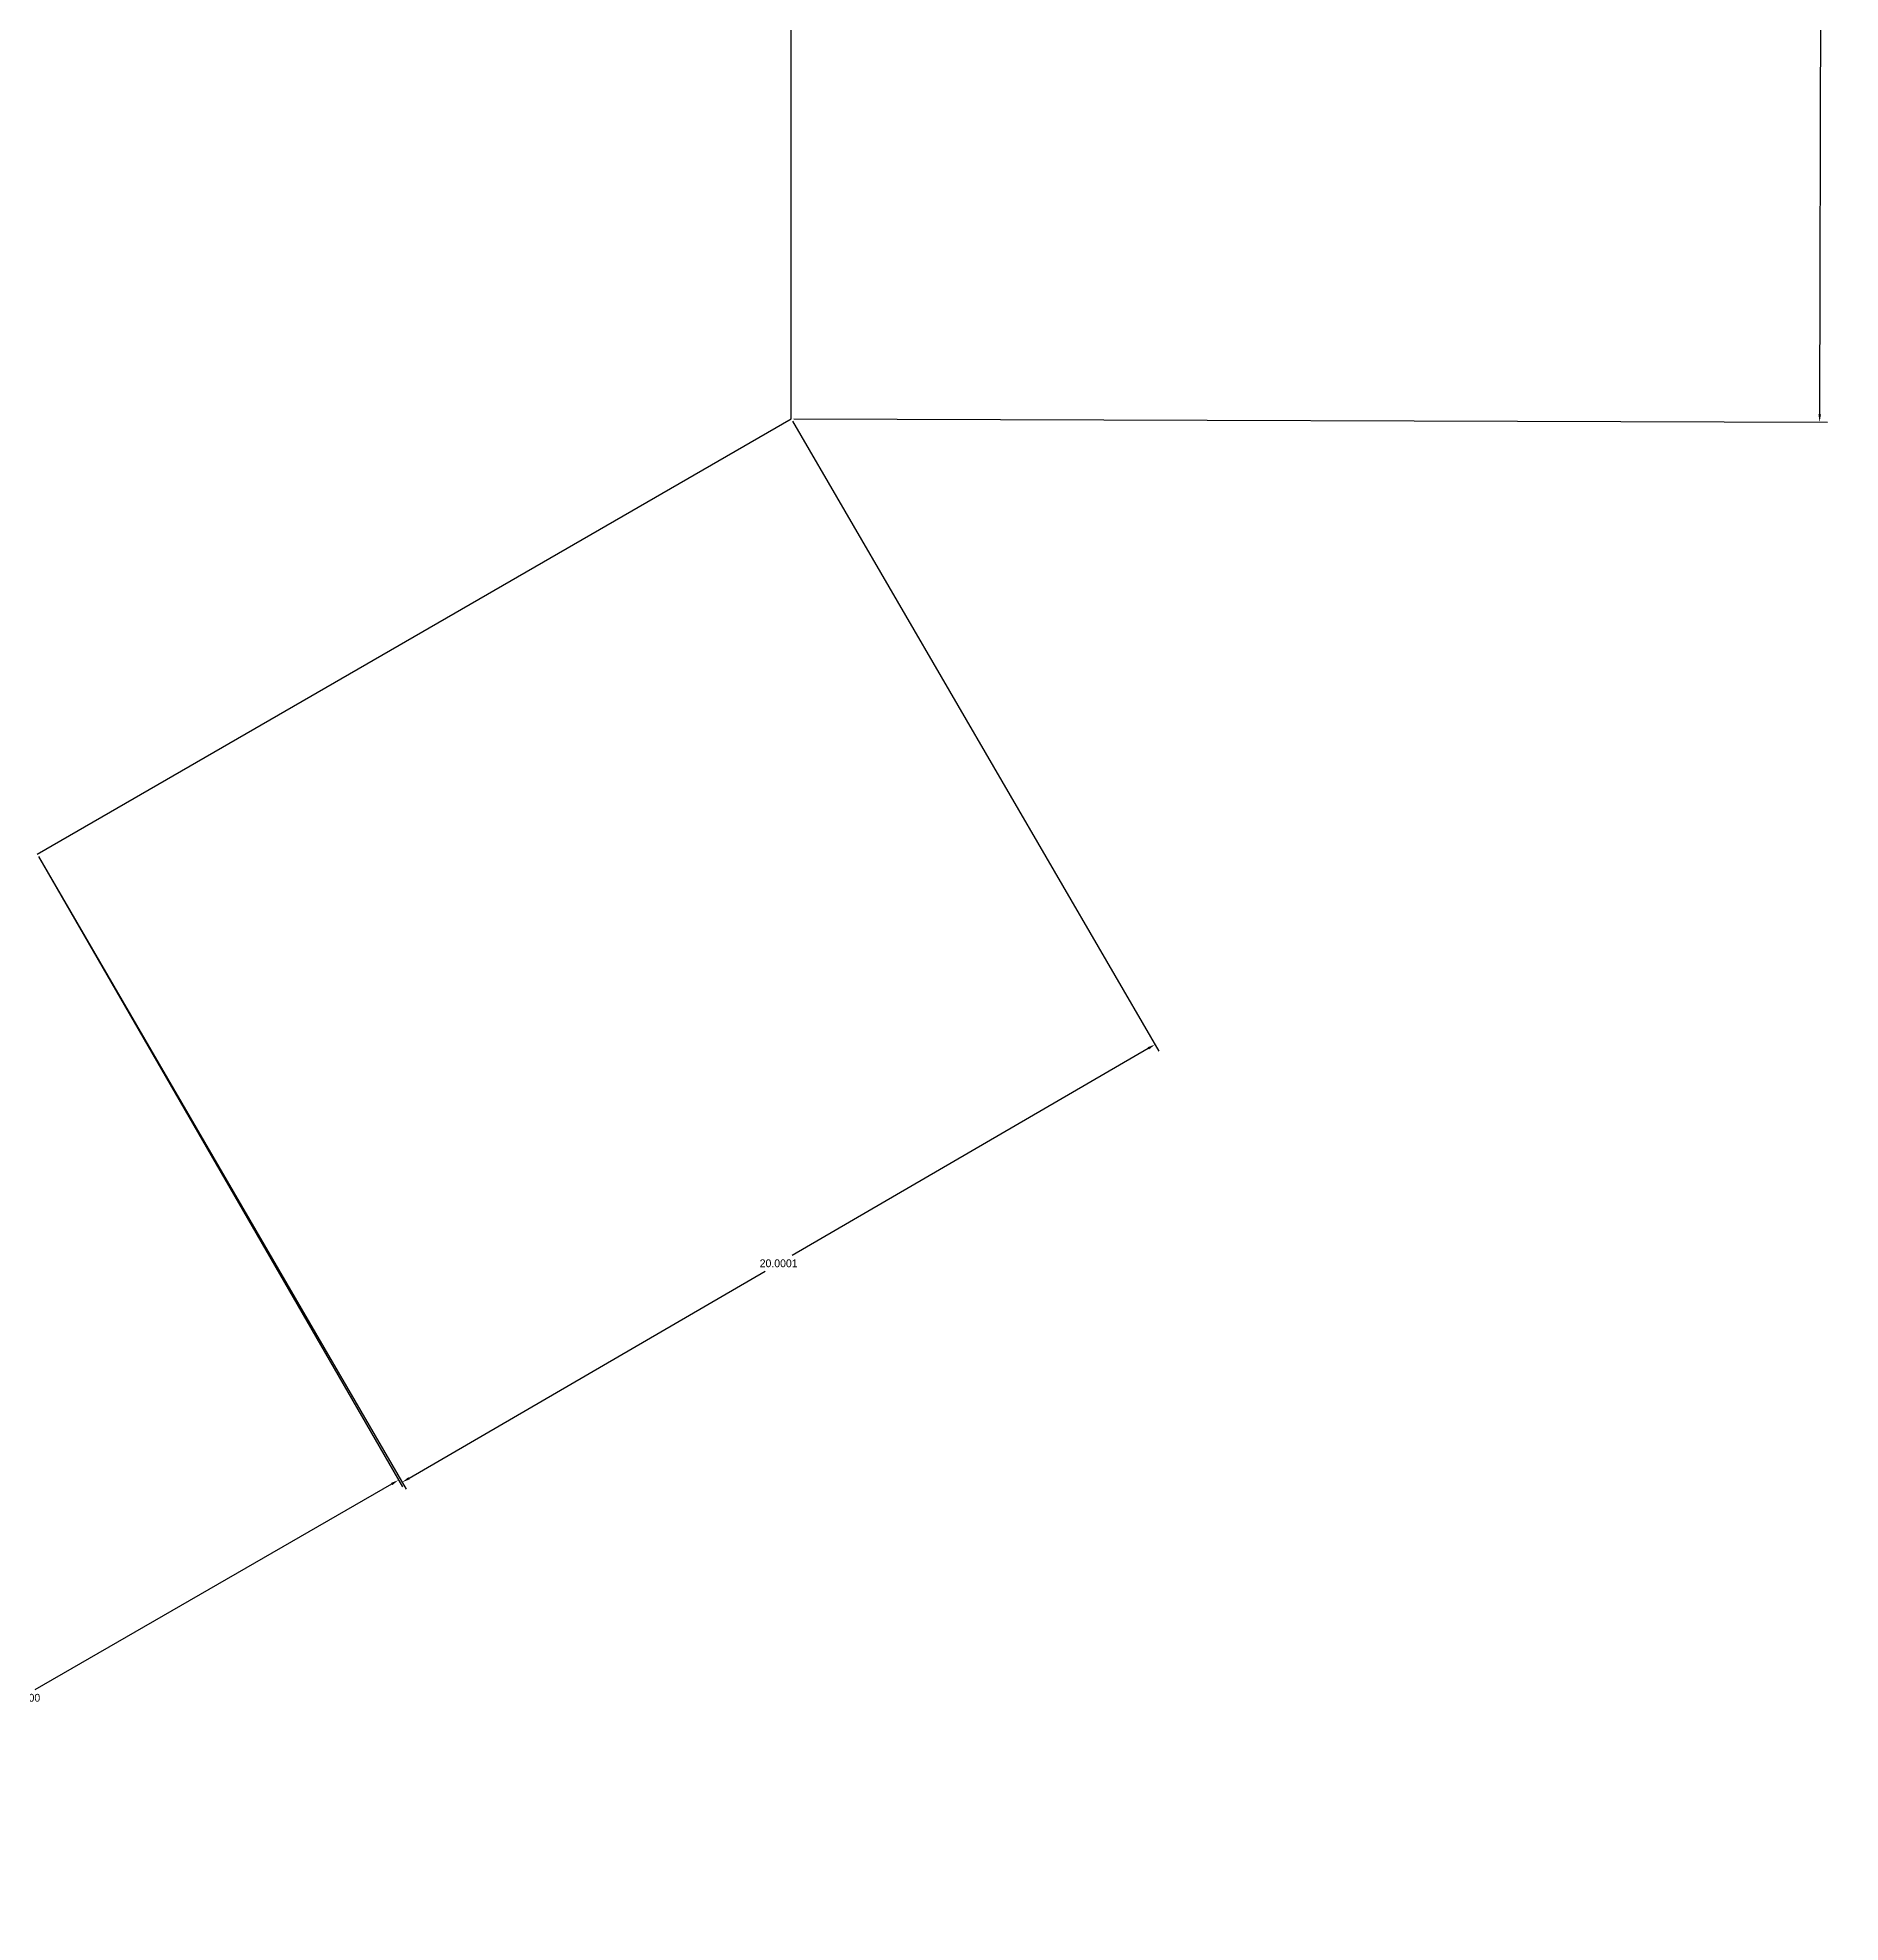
# Model space of a CAD drawing. Header units: millimetres. Extents: x 18 to 350, y -137 to 143.
# Drawn here: x 165.17 to 206.57, y -21.68 to 21.6 of the extents above; entities that cross this region are included whole.
import ezdxf

# ---------------------------------------------------------------- set-up
doc = ezdxf.new("R2010")
doc.units = ezdxf.units.MM
doc.header["$MEASUREMENT"] = 0
doc.dimstyles.get("Standard").update_dxf_attribs({"dimtxt": 0.18, "dimasz": 0.18, "dimexe": 0.18, "dimexo": 0.0625, "dimgap": 0.09, "dimtad": 0, "dimtih": 1, "dimtoh": 1, "dimdec": 4, "dimzin": 0, "dimdsep": 46, "dimtxsty": 'Standard', "dimcen": 0.09, "dimadec": 0, "dimazin": 0, "dimtfac": 1, "dimtdec": 4, "dimtofl": 0, "dimtmove": 0, "dimatfit": 3, "dimfxl": 1, "dimtolj": 1, "dimtzin": 0, "dimarcsym": 0})

# ---------------------------------------------------------------- blocks, each defined once
blk = doc.blocks.new('*D12')
at = {"color": 0, "lineweight": -2}
for p, q in [((165.189, 2.793), (173.548, -11.684)), ((147.869, -7.207), (156.227, -21.684)), ((173.302, -11.618), (165.109, -16.348)), ((156.293, -21.438), (164.486, -16.708))]:
    blk.add_line(p, q, dxfattribs=at)
at = {"color": 0}
for points in [[(173.287, -11.592), (173.317, -11.644), (173.458, -11.528)], [(156.278, -21.412), (156.308, -21.464), (156.137, -21.528)]]:
    blk.add_solid(points, dxfattribs=at)
at = {"layer": 'Defpoints', "color": 0}
for p in [(165.158, 2.847), (147.838, -7.153), (173.458, -11.528)]:
    blk.add_point(p, dxfattribs=at)
at = {"color": 0, "insert": (164.797, -16.528), "char_height": 0.18, "attachment_point": 5}
blk.add_mtext('\\A1;20.0000', dxfattribs=at)
blk = doc.blocks.new('*D13')
at = {"color": 0, "lineweight": -2}
for p, q in [((182.51, 12.793), (190.925, -1.677)), ((165.221, 2.739), (173.636, -11.732)), ((190.679, -1.612), (182.499, -6.369)), ((173.701, -11.485), (181.88, -6.729))]:
    blk.add_line(p, q, dxfattribs=at)
at = {"color": 0}
for points in [[(190.664, -1.586), (190.694, -1.638), (190.834, -1.522)], [(173.686, -11.46), (173.716, -11.511), (173.545, -11.576)]]:
    blk.add_solid(points, dxfattribs=at)
at = {"layer": 'Defpoints', "color": 0}
for p in [(182.479, 12.847), (165.189, 2.793), (190.834, -1.522)]:
    blk.add_point(p, dxfattribs=at)
at = {"color": 0, "insert": (182.19, -6.549), "char_height": 0.18, "attachment_point": 5}
blk.add_mtext('\\A1;20.0001', dxfattribs=at)
blk = doc.blocks.new('*D14')
at = {"color": 0, "lineweight": -2}
for p, q in [((182.604, 32.847), (206.34, 32.772)), ((206.159, 32.593), (206.129, 22.953)), ((206.098, 12.953), (206.128, 22.593)), ((182.541, 12.847), (206.277, 12.773))]:
    blk.add_line(p, q, dxfattribs=at)
at = {"color": 0}
for points in [[(206.129, 32.593), (206.189, 32.593), (206.16, 32.773)], [(206.068, 12.953), (206.128, 12.953), (206.097, 12.773)]]:
    blk.add_solid(points, dxfattribs=at)
at = {"layer": 'Defpoints', "color": 0}
for p in [(182.541, 32.847), (206.16, 32.773), (182.479, 12.847)]:
    blk.add_point(p, dxfattribs=at)
at = {"color": 0, "insert": (206.129, 22.773), "char_height": 0.18, "attachment_point": 5}
blk.add_mtext('\\A1;20.0000', dxfattribs=at)

msp = doc.modelspace()

# ---------------------------------------------------------------- linework, layer by layer
for p, q in [((182.47869, 12.84688), (182.47869, 32.84688)), ((165.15818, 2.84688), (182.47869, 12.84688))]:
    msp.add_line(p, q)

# ---------------------------------------------------------------- dimensions: what is measured, and where the dimension line sits
for p1, p2, distance, picture, middle in [((182.47869, 12.84688), (182.54119, 32.84679), -23.61869, '*D14', (206.12851, 22.77302)), ((165.18943, 2.79275), (182.47869, 12.84688), -16.62161, '*D13', (182.18981, -6.54888)), ((147.83767, -7.15312), (165.15818, 2.84688), -16.59902, '*D12', (164.79744, -16.5283))]:
    dim = msp.add_aligned_dim(p1=p1, p2=p2, distance=distance, dimstyle='Standard')
    dim.commit()
    dim.dimension.update_dxf_attribs({"geometry": picture, "text_midpoint": middle})

doc.saveas('drawing.dxf')
